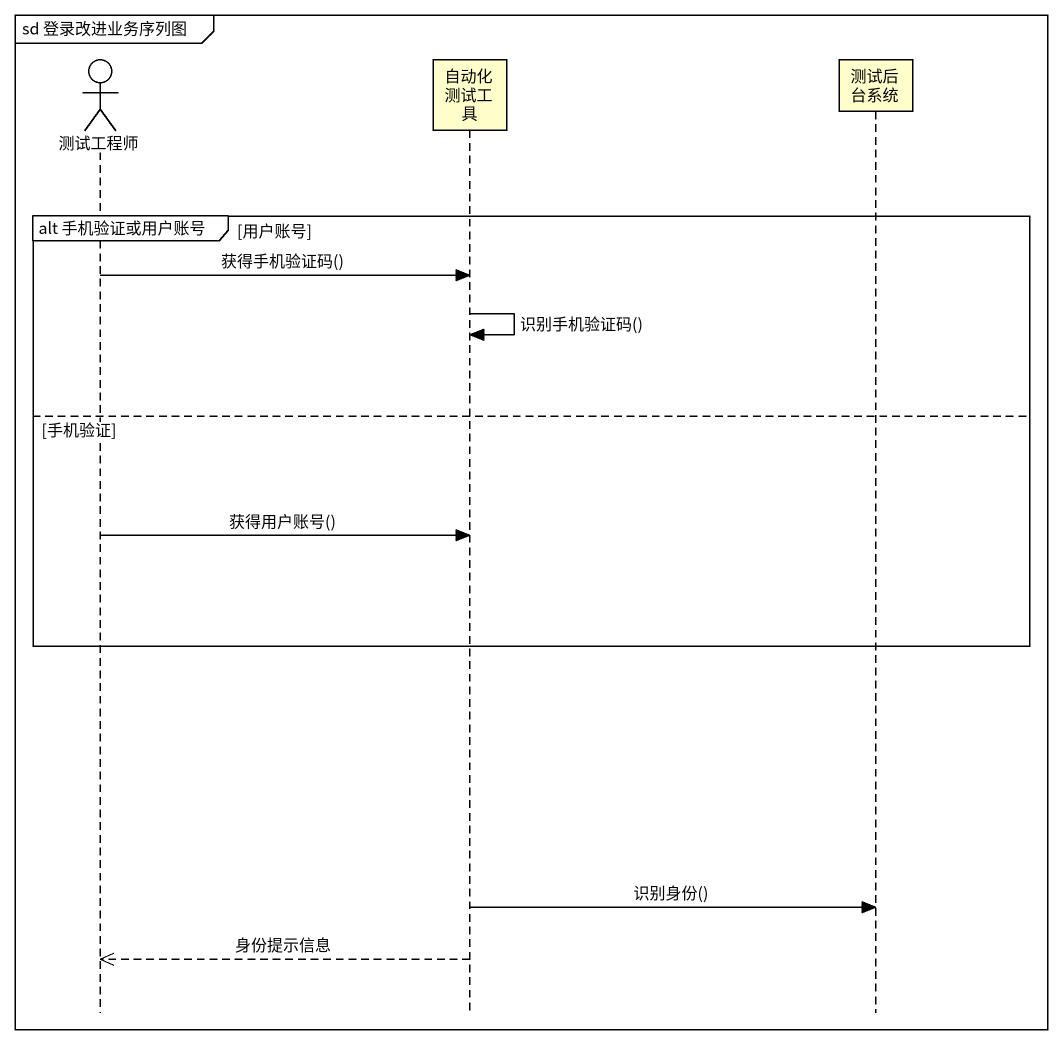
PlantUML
@startuml
mainframe sd 登录改进业务序列图
hide footbox
actor 测试工程师
participant 自动化测试工具
participant 测试后台系统

group alt 手机验证或用户账号 [用户账号]
  测试工程师 -> 自动化测试工具 : 获得手机验证码()
  自动化测试工具 -> 自动化测试工具 : 识别手机验证码()
else 手机验证
  测试工程师 -> 自动化测试工具 : 获得用户账号()
end
自动化测试工具 -> 测试后台系统 : 识别身份()
自动化测试工具 -->> 测试工程师 : 身份提示信息
@enduml
